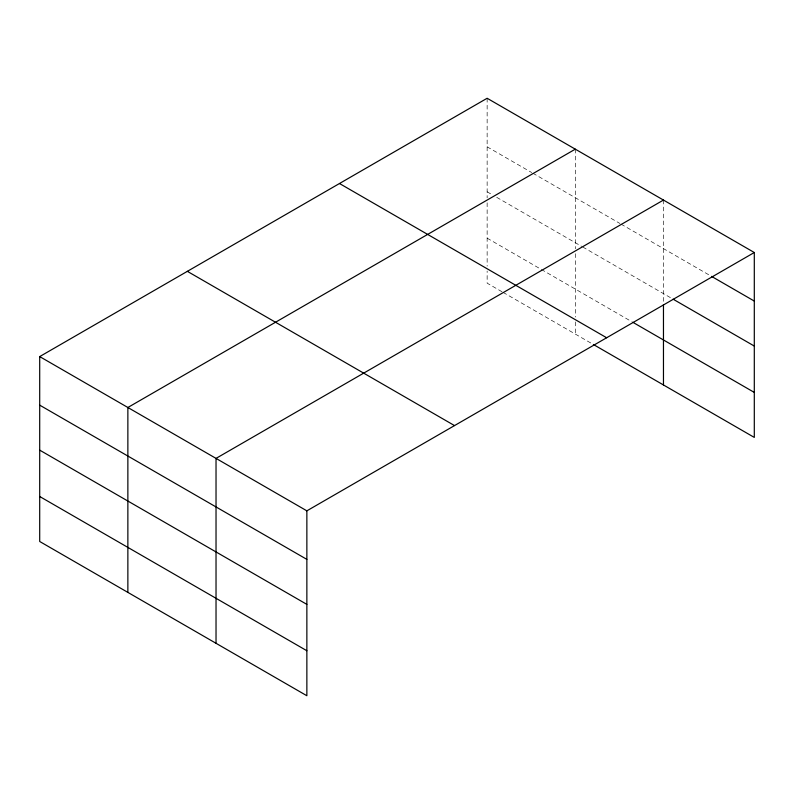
<?xml version="1.0" encoding="UTF-8"?>
<svg xmlns="http://www.w3.org/2000/svg" width="794" height="794" viewBox="0 0 794 794"><rect width="100%" height="100%" fill="white"/><g stroke="black" fill="none" stroke-linecap="round" stroke-linejoin="round"><path stroke-width="0.6" stroke-dasharray="3.97 2.98" d="M487.139 146.821L531.752 172.576M532.814 173.181L619.916 223.471M620.977 224.087L710.481 275.766M487.139 191.811L492.449 194.877M496.697 197.329L581.674 246.388M582.736 247.003L672.012 298.554M487.139 238.17L540.248 268.829M541.309 269.444L631.597 321.57M502.007 291.755L487.139 283.16L487.139 271.002M503.068 292.361L592.294 343.881M663.466 200.068L663.466 302.157M575.303 149.163L575.303 248.81M575.303 253.693L575.303 317.044M575.303 321.907L575.303 334.066M487.139 98.267L487.139 197.914M487.139 202.788L487.139 266.139"/><path stroke-width="1.19" d="M754.3 252.512L487.139 98.267L39.7 356.585L39.7 541.488L306.861 695.733L306.861 510.84L754.3 252.512L754.3 437.415L593.356 344.487M575.303 149.163L127.864 407.491L127.864 592.393M663.466 200.068L216.028 458.396L216.028 643.289M711.553 276.381L754.3 301.065M673.084 299.169L754.3 346.055M632.659 322.185L754.3 392.415M339.485 183.513L606.646 337.758M187.354 271.34L454.515 425.584M39.7 356.585L306.861 510.84M39.7 405.139L306.861 559.383M39.7 450.138L306.861 604.383M39.7 496.498L306.861 650.743M663.466 304.588L663.466 384.971"/></g></svg>
